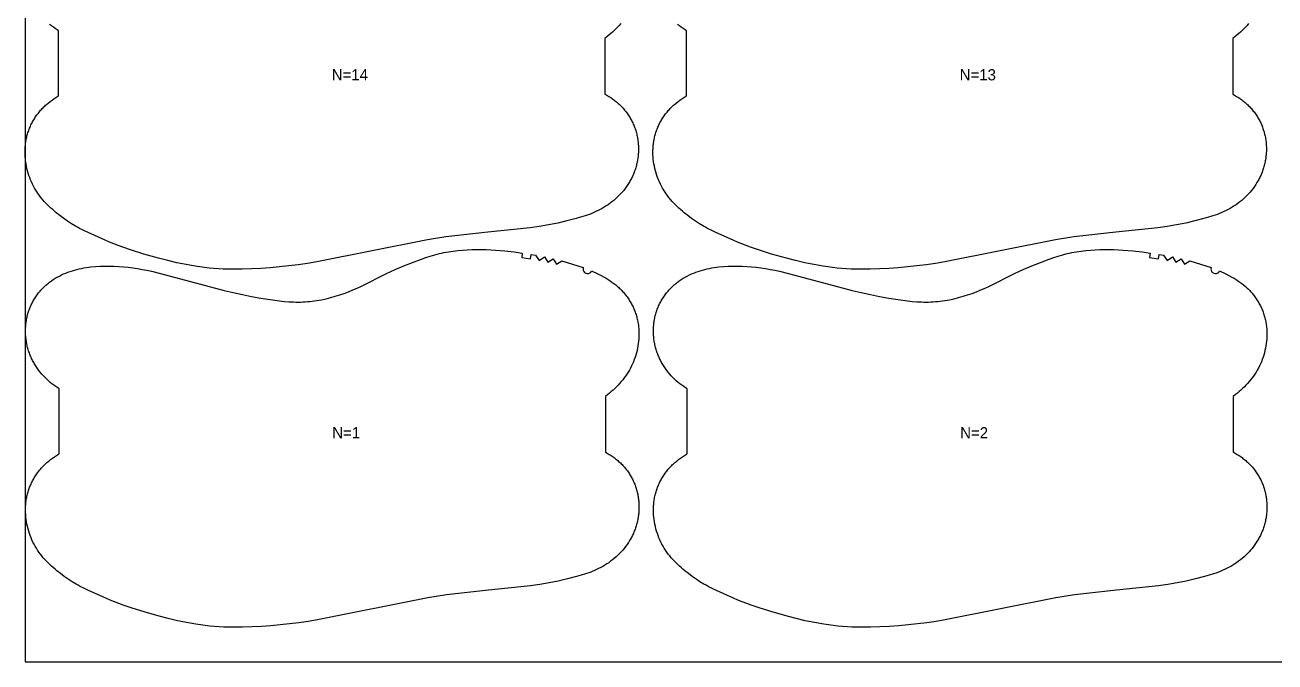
# Model space of a CAD drawing. Header units: inches. Extents: x -5 to 1955, y -83 to 1064.
# Drawn here: x -5 to 553, y -83 to 201 of the extents above; entities that cross this region are included whole.
import ezdxf

# ---------------------------------------------------------------- set-up
doc = ezdxf.new("R2010")
doc.units = ezdxf.units.IN

msp = doc.modelspace()

# ---------------------------------------------------------------- linework, layer by layer
at = {"layer": '1'}
for points in [[(-4.8683, -82.9227), (1954.9181, -82.9227), (1954.9181, 1063.9316), (-4.8683, 1063.9316), (-4.8683, -82.9227)], [(247.8028, 91.4296), (250.609, 90.1272), (251.9851, 89.4194), (253.3408, 88.6711), (254.2456, 88.1405), (255.1381, 87.5893), (256.0164, 87.0162), (256.8782, 86.4199), (257.7216, 85.7993), (258.5445, 85.1531), (259.3448, 84.48), (259.7358, 84.133), (260.1204, 83.7788), (260.4984, 83.4174), (260.8695, 83.0488), (261.2338, 82.6731), (261.591, 82.2906), (261.941, 81.9014), (262.2837, 81.5056), (262.6191, 81.1034), (262.9469, 80.695), (263.267, 80.2804), (263.5794, 79.8599), (263.8839, 79.4336), (264.1804, 79.0016), (264.4688, 78.5641), (264.7489, 78.1213), (265.0206, 77.6733), (265.2839, 77.2203), (265.5385, 76.7624), (265.7845, 76.2998), (266.0217, 75.8326), (266.25, 75.3611), (266.4694, 74.8854), (266.6798, 74.4056), (266.8812, 73.9221), (267.0733, 73.4348), (267.2563, 72.9441), (267.4299, 72.4501), (267.5942, 71.9529), (267.749, 71.4527), (267.8942, 70.9498), (268.0298, 70.4442), (268.1558, 69.9362), (268.2719, 69.4259), (268.3782, 68.9136), (268.4748, 68.3993), (268.5616, 67.8832), (268.6388, 67.3656), (268.7064, 66.8466), (268.7646, 66.3264), (268.8133, 65.8051), (268.8527, 65.283), (268.8828, 64.7602), (268.9037, 64.2368), (268.9181, 63.1894), (268.8966, 62.1419), (268.8398, 61.096), (268.7481, 60.0528), (268.6222, 59.0134), (268.4625, 57.9787), (268.2697, 56.9495), (268.0443, 55.9267), (267.7868, 54.9113), (267.4977, 53.904), (267.1777, 52.9059), (266.8271, 51.9178), (266.4461, 50.941), (266.0348, 49.9768), (265.5931, 49.0266), (265.1212, 48.0915), (264.619, 47.173), (264.0867, 46.2723), (263.5242, 45.3908), (262.9319, 44.5294), (262.3114, 43.6879), (261.6646, 42.8659), (260.9935, 42.0626), (260.3001, 41.2777), (259.5861, 40.5106), (258.8535, 39.7607), (258.1044, 39.0274), (257.3403, 38.3104), (256.5623, 37.609), (255.771, 36.9228), (254.9672, 36.2513), (253.9181, 35.4202), (253.9181, 10.603), (254.7402, 10.1565), (255.6437, 9.6261), (256.5287, 9.0652), (257.3938, 8.4742), (257.8183, 8.1675), (258.2372, 7.8532), (258.6504, 7.5316), (259.0577, 7.2025), (259.4587, 6.866), (259.8535, 6.5221), (260.2417, 6.1709), (260.6232, 5.8123), (260.9978, 5.4465), (261.3654, 5.0735), (261.7258, 4.6935), (262.0788, 4.3066), (262.4243, 3.913), (262.7621, 3.5128), (263.0922, 3.1062), (263.4143, 2.6933), (263.7283, 2.2742), (264.0341, 1.8491), (264.3315, 1.4181), (264.6203, 0.9814), (264.9004, 0.5391), (265.1717, 0.0914), (265.434, -0.3616), (265.6872, -0.8197), (265.9311, -1.2829), (266.1657, -1.7509), (266.3909, -2.2234), (266.6068, -2.7004), (266.8132, -3.1815), (267.0101, -3.6667), (267.1975, -4.1556), (267.3754, -4.6481), (267.5438, -5.1441), (267.7025, -5.6431), (267.8515, -6.1452), (267.9909, -6.6501), (268.1206, -7.1575), (268.2405, -7.6673), (268.3507, -8.1792), (268.451, -8.6932), (268.5415, -9.2089), (268.6221, -9.7261), (268.693, -10.2448), (268.7541, -10.7648), (268.8055, -11.2858), (268.8473, -11.8077), (268.8794, -12.3303), (268.9018, -12.8534), (268.9148, -13.3769), (268.9181, -13.9007), (268.912, -14.4244), (268.8964, -14.948), (268.8714, -15.4712), (268.837, -15.994), (268.7932, -16.5161), (268.7402, -17.0373), (268.6778, -17.5575), (268.6062, -18.0765), (268.5253, -18.5941), (268.4352, -19.1102), (268.3358, -19.6245), (268.2273, -20.1369), (268.1095, -20.6473), (267.9826, -21.1554), (267.8465, -21.661), (267.7013, -22.164), (267.5469, -22.6643), (267.3835, -23.1615), (267.2109, -23.6557), (267.0292, -24.1465), (266.8385, -24.6337), (266.6388, -25.1174), (266.43, -25.5971), (266.2123, -26.073), (265.9859, -26.5448), (265.7509, -27.0124), (265.5075, -27.4758), (265.2558, -27.9348), (264.996, -28.3894), (264.7282, -28.8395), (264.1694, -29.7256), (263.5806, -30.5924), (262.963, -31.439), (262.3178, -32.2648), (261.6462, -33.0689), (260.9492, -33.8507), (260.2275, -34.6098), (259.4821, -35.3454), (258.7138, -36.0571), (257.9235, -36.7442), (257.112, -37.4063), (256.2803, -38.0426), (255.4292, -38.6529), (254.5598, -39.2368), (253.6731, -39.7944), (252.7702, -40.3256), (251.8523, -40.8304), (250.9204, -41.3086), (249.9757, -41.7603), (249.0191, -42.1854), (248.0518, -42.5842), (247.0749, -42.9589), (246.0897, -43.3118), (245.0972, -43.6456), (243.0953, -44.2655), (241.0783, -44.8385), (237.0238, -45.8963), (232.944, -46.8425), (228.8375, -47.6719), (224.7073, -48.3732), (220.5578, -48.9445), (201.8114, -50.9339), (183.0759, -53.0239), (174.8057, -54.3652), (125.4978, -64.1577), (121.362, -64.8238), (117.214, -65.4134), (108.8943, -66.4031), (104.7215, -66.7745), (100.5419, -67.0602), (96.3578, -67.2655), (92.1703, -67.3891), (87.9806, -67.4227), (83.7925, -67.3342), (81.7004, -67.233), (79.6108, -67.0908), (77.5246, -66.9067), (75.4426, -66.6796), (73.3657, -66.4092), (71.2942, -66.0984), (67.1685, -65.3693), (63.0666, -64.5182), (58.9872, -63.5653), (54.9289, -62.5258), (48.3122, -60.6376), (42.8883, -58.929), (38.9153, -57.5956), (36.9438, -56.8887), (34.9875, -56.1433), (33.0487, -55.3542), (31.1238, -54.5303), (23.4781, -51.093), (21.5908, -50.1854), (19.7301, -49.2274), (18.8125, -48.7245), (17.9038, -48.2052), (16.1134, -47.1199), (14.3587, -45.9762), (12.6393, -44.7787), (10.9561, -43.5307), (9.3141, -42.2299), (8.5103, -41.5584), (7.719, -40.8722), (6.941, -40.1708), (6.1769, -39.4538), (5.4277, -38.7205), (4.6952, -37.9706), (3.9812, -37.2035), (3.2877, -36.4186), (2.6166, -35.6153), (1.9699, -34.7933), (1.3494, -33.9518), (0.7571, -33.0904), (0.1946, -32.2089), (-0.3378, -31.3082), (-0.8399, -30.3897), (-1.3119, -29.4546), (-1.7535, -28.5044), (-2.1648, -27.5402), (-2.5458, -26.5634), (-2.8964, -25.5753), (-3.2164, -24.5772), (-3.5055, -23.5699), (-3.763, -22.5545), (-3.9884, -21.5317), (-4.1813, -20.5025), (-4.3409, -19.4678), (-4.4668, -18.4284), (-4.5585, -17.3852), (-4.6154, -16.3393), (-4.6369, -15.2918), (-4.6224, -14.2443), (-4.6015, -13.721), (-4.5714, -13.1982), (-4.532, -12.6761), (-4.4833, -12.1548), (-4.4252, -11.6346), (-4.3575, -11.1156), (-4.2803, -10.598), (-4.1935, -10.0819), (-4.097, -9.5676), (-3.9906, -9.0553), (-3.8745, -8.545), (-3.7486, -8.037), (-3.6129, -7.5314), (-3.4677, -7.0285), (-3.3129, -6.5283), (-3.1487, -6.0311), (-2.975, -5.5371), (-2.7921, -5.0464), (-2.5999, -4.5591), (-2.3986, -4.0756), (-2.1882, -3.5958), (-1.9687, -3.1201), (-1.7404, -2.6486), (-1.5032, -2.1814), (-1.2573, -1.7188), (-1.0026, -1.2609), (-0.7394, -0.8078), (-0.4676, -0.3599), (-0.1875, 0.083), (0.1008, 0.5204), (0.3973, 0.9524), (0.7019, 1.3787), (1.0142, 1.7992), (1.3344, 2.2138), (1.6622, 2.6222), (1.9975, 3.0244), (2.3403, 3.4202), (2.6903, 3.8094), (3.0475, 4.1919), (3.4117, 4.5676), (3.7829, 4.9362), (4.1608, 5.2976), (4.5454, 5.6518), (4.9365, 5.9988), (5.7368, 6.6719), (6.5596, 7.3181), (7.403, 7.9387), (8.2649, 8.535), (9.1431, 9.1081), (10.0357, 9.6593), (10.3631, 9.8513), (10.3631, 38.8409), (9.7215, 39.2444), (8.8521, 39.8283), (8.001, 40.4386), (7.1692, 41.0749), (6.3578, 41.737), (5.5675, 42.4241), (4.7992, 43.1358), (4.0538, 43.8714), (3.3321, 44.6304), (2.6351, 45.4123), (1.9635, 46.2164), (1.3183, 47.0422), (0.7007, 47.8888), (0.1118, 48.7556), (-0.447, 49.6417), (-0.7147, 50.0918), (-0.9745, 50.5464), (-1.2262, 51.0054), (-1.4696, 51.4688), (-1.7046, 51.9364), (-1.931, 52.4082), (-2.1487, 52.884), (-2.3575, 53.3638), (-2.5573, 53.8474), (-2.748, 54.3347), (-2.9296, 54.8255), (-3.1022, 55.3197), (-3.2657, 55.8169), (-3.42, 56.3172), (-3.5653, 56.8202), (-3.7013, 57.3258), (-3.8283, 57.8339), (-3.946, 58.3443), (-4.0546, 58.8567), (-4.1539, 59.371), (-4.244, 59.8871), (-4.3249, 60.4047), (-4.3965, 60.9237), (-4.4589, 61.4439), (-4.512, 61.9651), (-4.5557, 62.4872), (-4.5901, 63.01), (-4.6152, 63.5332), (-4.6307, 64.0568), (-4.6369, 64.5805), (-4.6335, 65.1043), (-4.6206, 65.6278), (-4.5981, 66.1509), (-4.566, 66.6735), (-4.5243, 67.1954), (-4.4729, 67.7164), (-4.4118, 68.2364), (-4.3409, 68.755), (-4.2602, 69.2723), (-4.1697, 69.788), (-4.0694, 70.3019), (-3.9593, 70.8139), (-3.8394, 71.3237), (-3.7097, 71.8311), (-3.5703, 72.336), (-3.4212, 72.838), (-3.2625, 73.3371), (-3.0942, 73.8331), (-2.9163, 74.3256), (-2.7288, 74.8145), (-2.5319, 75.2997), (-2.3255, 75.7808), (-2.1097, 76.2578), (-1.8844, 76.7303), (-1.6499, 77.1983), (-1.406, 77.6615), (-1.1528, 78.1196), (-0.8905, 78.5726), (-0.6192, 79.0203), (-0.339, 79.4626), (-0.0502, 79.8993), (0.2472, 80.3303), (0.553, 80.7554), (0.867, 81.1745), (1.1891, 81.5874), (1.5191, 81.994), (1.857, 82.3942), (2.2025, 82.7878), (2.5555, 83.1747), (2.9159, 83.5547), (3.2834, 83.9277), (3.658, 84.2935), (4.0395, 84.6521), (4.4278, 85.0033), (4.8225, 85.3472), (5.2236, 85.6837), (5.6308, 86.0128), (6.044, 86.3344), (6.463, 86.6487), (6.8875, 86.9554), (7.7525, 87.5464), (8.6376, 88.1073), (9.5411, 88.6377), (10.4616, 89.1376), (11.3976, 89.6069), (12.348, 90.046), (13.3115, 90.4553), (14.287, 90.8353), (15.2734, 91.1866), (16.2695, 91.5096), (17.2743, 91.8049), (18.2864, 92.073), (19.305, 92.3144), (20.3292, 92.5303), (21.3584, 92.7222), (22.3918, 92.8912), (23.429, 93.0386), (24.4691, 93.1659), (26.5556, 93.3651), (28.6468, 93.4977), (30.7403, 93.5665), (32.8346, 93.5729), (34.9279, 93.5182), (37.0188, 93.4042), (39.1064, 93.2351), (41.1898, 93.0154), (43.2682, 92.7497), (45.3408, 92.4417), (47.4064, 92.0916), (49.4638, 91.6984), (51.5121, 91.2613), (55.5813, 90.2689), (83.9259, 82.7436), (87.9995, 81.7654), (92.0901, 80.8602), (96.1972, 80.0341), (100.3188, 79.2845), (104.4537, 78.6146), (108.606, 78.0593), (110.6901, 77.839), (112.7785, 77.6696), (114.8699, 77.5627), (115.9163, 77.5363), (116.963, 77.5298), (118.0097, 77.5444), (119.0561, 77.5801), (120.1017, 77.6365), (121.1462, 77.7132), (122.1892, 77.8099), (123.2302, 77.9262), (124.2688, 78.0619), (125.3048, 78.2164), (126.3376, 78.3896), (127.3671, 78.5807), (129.4159, 79.0151), (131.4499, 79.5154), (133.4683, 80.0773), (135.4698, 80.6974), (137.4521, 81.3755), (139.4129, 82.1122), (141.3496, 82.9082), (143.2613, 83.7616), (145.1527, 84.6606), (156.3963, 90.2788), (160.2099, 92.0121), (164.0702, 93.6403), (167.966, 95.1789), (171.8958, 96.6317), (173.8741, 97.3238), (175.864, 97.9796), (177.8687, 98.5844), (178.8775, 98.8629), (179.8912, 99.1231), (180.9099, 99.3634), (181.9333, 99.5841), (182.9609, 99.7856), (183.9922, 99.9685), (186.0642, 100.2807), (188.1453, 100.525), (190.232, 100.7063), (192.3227, 100.8306), (194.416, 100.9044), (196.5107, 100.9342), (198.6055, 100.9253), (200.6997, 100.8786), (202.7925, 100.7937), (204.8833, 100.6703), (209.0568, 100.3139), (213.2198, 99.8415), (216.891, 99.3532), (216.6101, 97.373), (220.5241, 96.7775), (220.8454, 98.7515), (222.8177, 98.4194), (224.4188, 96.0984), (226.7495, 97.6843), (228.2856, 95.3218), (230.6591, 96.8398), (232.121, 94.4314), (234.5405, 95.8747), (239.3312, 94.4469), (244.0885, 92.9116), (243.9594, 92.3051), (244.0222, 91.6882), (244.271, 91.1203), (244.6818, 90.6558), (245.2151, 90.3395), (245.8197, 90.2018), (246.4374, 90.2559), (247.0088, 90.4967), (247.479, 90.9008), (247.8028, 91.4296)], [(527.8028, 91.4296), (530.609, 90.1272), (531.9851, 89.4194), (533.3408, 88.6711), (534.2456, 88.1405), (535.1381, 87.5893), (536.0164, 87.0162), (536.8782, 86.4199), (537.7216, 85.7993), (538.5445, 85.1531), (539.3448, 84.48), (539.7358, 84.133), (540.1204, 83.7788), (540.4984, 83.4174), (540.8695, 83.0488), (541.2338, 82.6731), (541.591, 82.2906), (541.941, 81.9014), (542.2837, 81.5056), (542.6191, 81.1034), (542.9469, 80.695), (543.267, 80.2804), (543.5794, 79.8599), (543.8839, 79.4336), (544.1804, 79.0016), (544.4688, 78.5641), (544.7489, 78.1213), (545.0206, 77.6733), (545.2839, 77.2203), (545.5385, 76.7624), (545.7845, 76.2998), (546.0217, 75.8326), (546.25, 75.3611), (546.4694, 74.8854), (546.6798, 74.4056), (546.8812, 73.9221), (547.0733, 73.4348), (547.2563, 72.9441), (547.4299, 72.4501), (547.5942, 71.9529), (547.749, 71.4527), (547.8942, 70.9498), (548.0298, 70.4442), (548.1558, 69.9362), (548.2719, 69.4259), (548.3782, 68.9136), (548.4748, 68.3993), (548.5616, 67.8832), (548.6388, 67.3656), (548.7064, 66.8466), (548.7646, 66.3264), (548.8133, 65.8051), (548.8527, 65.283), (548.8828, 64.7602), (548.9037, 64.2368), (548.9181, 63.1894), (548.8966, 62.1419), (548.8398, 61.096), (548.7481, 60.0528), (548.6222, 59.0134), (548.4625, 57.9787), (548.2697, 56.9495), (548.0443, 55.9267), (547.7868, 54.9113), (547.4977, 53.904), (547.1777, 52.9059), (546.8271, 51.9178), (546.4461, 50.941), (546.0348, 49.9768), (545.5931, 49.0266), (545.1212, 48.0915), (544.619, 47.173), (544.0867, 46.2723), (543.5242, 45.3908), (542.9319, 44.5294), (542.3114, 43.6879), (541.6646, 42.8659), (540.9935, 42.0626), (540.3001, 41.2777), (539.5861, 40.5106), (538.8535, 39.7607), (538.1044, 39.0274), (537.3403, 38.3104), (536.5623, 37.609), (535.771, 36.9228), (534.9672, 36.2513), (533.9181, 35.4202), (533.9181, 10.603), (534.7402, 10.1565), (535.6437, 9.6261), (536.5287, 9.0652), (537.3938, 8.4742), (537.8183, 8.1675), (538.2372, 7.8532), (538.6504, 7.5316), (539.0577, 7.2025), (539.4587, 6.866), (539.8535, 6.5221), (540.2417, 6.1709), (540.6232, 5.8123), (540.9978, 5.4465), (541.3654, 5.0735), (541.7258, 4.6935), (542.0788, 4.3066), (542.4243, 3.913), (542.7621, 3.5128), (543.0922, 3.1062), (543.4143, 2.6933), (543.7283, 2.2742), (544.0341, 1.8491), (544.3315, 1.4181), (544.6203, 0.9814), (544.9004, 0.5391), (545.1717, 0.0914), (545.434, -0.3616), (545.6872, -0.8197), (545.9311, -1.2829), (546.1657, -1.7509), (546.3909, -2.2234), (546.6068, -2.7004), (546.8132, -3.1815), (547.0101, -3.6667), (547.1975, -4.1556), (547.3754, -4.6481), (547.5438, -5.1441), (547.7025, -5.6431), (547.8515, -6.1452), (547.9909, -6.6501), (548.1206, -7.1575), (548.2405, -7.6673), (548.3507, -8.1792), (548.451, -8.6932), (548.5415, -9.2089), (548.6221, -9.7261), (548.693, -10.2448), (548.7541, -10.7648), (548.8055, -11.2858), (548.8473, -11.8077), (548.8794, -12.3303), (548.9018, -12.8534), (548.9148, -13.3769), (548.9181, -13.9007), (548.912, -14.4244), (548.8964, -14.948), (548.8714, -15.4712), (548.837, -15.994), (548.7932, -16.5161), (548.7402, -17.0373), (548.6778, -17.5575), (548.6062, -18.0765), (548.5253, -18.5941), (548.4352, -19.1102), (548.3358, -19.6245), (548.2273, -20.1369), (548.1095, -20.6473), (547.9826, -21.1554), (547.8465, -21.661), (547.7013, -22.164), (547.5469, -22.6643), (547.3835, -23.1615), (547.2109, -23.6557), (547.0292, -24.1465), (546.8385, -24.6337), (546.6388, -25.1174), (546.43, -25.5971), (546.2123, -26.073), (545.9859, -26.5448), (545.7509, -27.0124), (545.5075, -27.4758), (545.2558, -27.9348), (544.996, -28.3894), (544.7282, -28.8395), (544.1694, -29.7256), (543.5806, -30.5924), (542.963, -31.439), (542.3178, -32.2648), (541.6462, -33.0689), (540.9492, -33.8507), (540.2275, -34.6098), (539.4821, -35.3454), (538.7138, -36.0571), (537.9235, -36.7442), (537.112, -37.4063), (536.2803, -38.0426), (535.4292, -38.6529), (534.5598, -39.2368), (533.6731, -39.7944), (532.7702, -40.3256), (531.8523, -40.8304), (530.9204, -41.3086), (529.9757, -41.7603), (529.0191, -42.1854), (528.0518, -42.5842), (527.0749, -42.9589), (526.0897, -43.3118), (525.0972, -43.6456), (523.0953, -44.2655), (521.0783, -44.8385), (517.0238, -45.8963), (512.944, -46.8425), (508.8375, -47.6719), (504.7073, -48.3732), (500.5578, -48.9445), (481.8114, -50.9339), (463.0759, -53.0239), (454.8057, -54.3652), (405.4978, -64.1577), (401.362, -64.8238), (397.214, -65.4134), (388.8943, -66.4031), (384.7215, -66.7745), (380.5419, -67.0602), (376.3578, -67.2655), (372.1703, -67.3891), (367.9806, -67.4227), (363.7925, -67.3342), (361.7004, -67.233), (359.6108, -67.0908), (357.5246, -66.9067), (355.4426, -66.6796), (353.3657, -66.4092), (351.2942, -66.0984), (347.1685, -65.3693), (343.0666, -64.5182), (338.9872, -63.5653), (334.9289, -62.5258), (328.3122, -60.6376), (322.8883, -58.929), (318.9153, -57.5956), (316.9438, -56.8887), (314.9875, -56.1433), (313.0487, -55.3542), (311.1238, -54.5303), (303.4781, -51.093), (301.5908, -50.1854), (299.7301, -49.2274), (298.8125, -48.7245), (297.9038, -48.2052), (296.1134, -47.1199), (294.3587, -45.9762), (292.6393, -44.7787), (290.9561, -43.5307), (289.3141, -42.2299), (288.5103, -41.5584), (287.719, -40.8722), (286.941, -40.1708), (286.1769, -39.4538), (285.4277, -38.7205), (284.6952, -37.9706), (283.9812, -37.2035), (283.2877, -36.4186), (282.6166, -35.6153), (281.9699, -34.7933), (281.3494, -33.9518), (280.7571, -33.0904), (280.1946, -32.2089), (279.6622, -31.3082), (279.1601, -30.3897), (278.6881, -29.4546), (278.2465, -28.5044), (277.8352, -27.5402), (277.4542, -26.5634), (277.1036, -25.5753), (276.7836, -24.5772), (276.4945, -23.5699), (276.237, -22.5545), (276.0116, -21.5317), (275.8187, -20.5025), (275.6591, -19.4678), (275.5332, -18.4284), (275.4415, -17.3852), (275.3846, -16.3393), (275.3631, -15.2918), (275.3776, -14.2443), (275.3985, -13.721), (275.4286, -13.1982), (275.468, -12.6761), (275.5167, -12.1548), (275.5748, -11.6346), (275.6425, -11.1156), (275.7197, -10.598), (275.8065, -10.0819), (275.903, -9.5676), (276.0094, -9.0553), (276.1255, -8.545), (276.2514, -8.037), (276.3871, -7.5314), (276.5323, -7.0285), (276.6871, -6.5283), (276.8513, -6.0311), (277.025, -5.5371), (277.2079, -5.0464), (277.4001, -4.5591), (277.6014, -4.0756), (277.8118, -3.5958), (278.0313, -3.1201), (278.2596, -2.6486), (278.4968, -2.1814), (278.7427, -1.7188), (278.9974, -1.2609), (279.2606, -0.8078), (279.5324, -0.3599), (279.8125, 0.083), (280.1008, 0.5204), (280.3973, 0.9524), (280.7019, 1.3787), (281.0142, 1.7992), (281.3344, 2.2138), (281.6622, 2.6222), (281.9975, 3.0244), (282.3403, 3.4202), (282.6903, 3.8094), (283.0475, 4.1919), (283.4117, 4.5676), (283.7829, 4.9362), (284.1608, 5.2976), (284.5454, 5.6518), (284.9365, 5.9988), (285.7368, 6.6719), (286.5596, 7.3181), (287.403, 7.9387), (288.2649, 8.535), (289.1431, 9.1081), (290.0357, 9.6593), (290.3631, 9.8513), (290.3631, 38.8409), (289.7215, 39.2444), (288.8521, 39.8283), (288.001, 40.4386), (287.1692, 41.0749), (286.3578, 41.737), (285.5675, 42.4241), (284.7992, 43.1358), (284.0538, 43.8714), (283.3321, 44.6304), (282.6351, 45.4123), (281.9635, 46.2164), (281.3183, 47.0422), (280.7007, 47.8888), (280.1118, 48.7556), (279.553, 49.6417), (279.2853, 50.0918), (279.0255, 50.5464), (278.7738, 51.0054), (278.5304, 51.4688), (278.2954, 51.9364), (278.069, 52.4082), (277.8513, 52.884), (277.6425, 53.3638), (277.4427, 53.8474), (277.252, 54.3347), (277.0704, 54.8255), (276.8978, 55.3197), (276.7343, 55.8169), (276.58, 56.3172), (276.4347, 56.8202), (276.2987, 57.3258), (276.1717, 57.8339), (276.054, 58.3443), (275.9454, 58.8567), (275.8461, 59.371), (275.756, 59.8871), (275.6751, 60.4047), (275.6035, 60.9237), (275.5411, 61.4439), (275.488, 61.9651), (275.4443, 62.4872), (275.4099, 63.01), (275.3848, 63.5332), (275.3693, 64.0568), (275.3631, 64.5805), (275.3665, 65.1043), (275.3794, 65.6278), (275.4019, 66.1509), (275.434, 66.6735), (275.4757, 67.1954), (275.5271, 67.7164), (275.5882, 68.2364), (275.6591, 68.755), (275.7398, 69.2723), (275.8303, 69.788), (275.9306, 70.3019), (276.0407, 70.8139), (276.1606, 71.3237), (276.2903, 71.8311), (276.4297, 72.336), (276.5788, 72.838), (276.7375, 73.3371), (276.9058, 73.8331), (277.0837, 74.3256), (277.2712, 74.8145), (277.4681, 75.2997), (277.6745, 75.7808), (277.8903, 76.2578), (278.1156, 76.7303), (278.3501, 77.1983), (278.594, 77.6615), (278.8472, 78.1196), (279.1095, 78.5726), (279.3808, 79.0203), (279.661, 79.4626), (279.9498, 79.8993), (280.2472, 80.3303), (280.553, 80.7554), (280.867, 81.1745), (281.1891, 81.5874), (281.5191, 81.994), (281.857, 82.3942), (282.2025, 82.7878), (282.5555, 83.1747), (282.9159, 83.5547), (283.2834, 83.9277), (283.658, 84.2935), (284.0395, 84.6521), (284.4278, 85.0033), (284.8225, 85.3472), (285.2236, 85.6837), (285.6308, 86.0128), (286.044, 86.3344), (286.463, 86.6487), (286.8875, 86.9554), (287.7525, 87.5464), (288.6376, 88.1073), (289.5411, 88.6377), (290.4616, 89.1376), (291.3976, 89.6069), (292.348, 90.046), (293.3115, 90.4553), (294.287, 90.8353), (295.2734, 91.1866), (296.2695, 91.5096), (297.2743, 91.8049), (298.2864, 92.073), (299.305, 92.3144), (300.3292, 92.5303), (301.3584, 92.7222), (302.3918, 92.8912), (303.429, 93.0386), (304.4691, 93.1659), (306.5556, 93.3651), (308.6468, 93.4977), (310.7403, 93.5665), (312.8346, 93.5729), (314.9279, 93.5182), (317.0188, 93.4042), (319.1064, 93.2351), (321.1898, 93.0154), (323.2682, 92.7497), (325.3408, 92.4417), (327.4064, 92.0916), (329.4638, 91.6984), (331.5121, 91.2613), (335.5813, 90.2689), (363.9259, 82.7436), (367.9995, 81.7654), (372.0901, 80.8602), (376.1972, 80.0341), (380.3188, 79.2845), (384.4537, 78.6146), (388.606, 78.0593), (390.6901, 77.839), (392.7785, 77.6696), (394.8699, 77.5627), (395.9163, 77.5363), (396.963, 77.5298), (398.0097, 77.5444), (399.0561, 77.5801), (400.1017, 77.6365), (401.1462, 77.7132), (402.1892, 77.8099), (403.2302, 77.9262), (404.2688, 78.0619), (405.3048, 78.2164), (406.3376, 78.3896), (407.3671, 78.5807), (409.4159, 79.0151), (411.4499, 79.5154), (413.4683, 80.0773), (415.4698, 80.6974), (417.4521, 81.3755), (419.4129, 82.1122), (421.3496, 82.9082), (423.2613, 83.7616), (425.1527, 84.6606), (436.3963, 90.2788), (440.2099, 92.0121), (444.0702, 93.6403), (447.966, 95.1789), (451.8958, 96.6317), (453.8741, 97.3238), (455.864, 97.9796), (457.8687, 98.5844), (458.8775, 98.8629), (459.8912, 99.1231), (460.9099, 99.3634), (461.9333, 99.5841), (462.9609, 99.7856), (463.9922, 99.9685), (466.0642, 100.2807), (468.1453, 100.525), (470.232, 100.7063), (472.3227, 100.8306), (474.416, 100.9044), (476.5107, 100.9342), (478.6055, 100.9253), (480.6997, 100.8786), (482.7925, 100.7937), (484.8833, 100.6703), (489.0568, 100.3139), (493.2198, 99.8415), (496.891, 99.3532), (496.6101, 97.373), (500.5241, 96.7775), (500.8454, 98.7515), (502.8177, 98.4194), (504.4188, 96.0984), (506.7495, 97.6843), (508.2856, 95.3218), (510.6591, 96.8398), (512.121, 94.4314), (514.5405, 95.8747), (519.3312, 94.4469), (524.0885, 92.9116), (523.9594, 92.3051), (524.0222, 91.6882), (524.271, 91.1203), (524.6818, 90.6558), (525.2151, 90.3395), (525.8197, 90.2018), (526.4374, 90.2559), (527.0088, 90.4967), (527.479, 90.9008), (527.8028, 91.4296)]]:
    msp.add_lwpolyline(points, close=True, dxfattribs=at)
for points in [[(260.7622, 201.645), (260.0687, 200.8601), (259.3547, 200.093), (258.6222, 199.3431), (257.873, 198.6098), (257.1089, 197.8928), (256.3309, 197.1914), (255.5396, 196.5052), (254.7358, 195.8337), (253.6867, 195.0026), (253.6867, 170.1854), (254.5088, 169.7389), (255.4123, 169.2085), (256.2973, 168.6476), (257.1624, 168.0566), (257.5869, 167.7499), (258.0058, 167.4356), (258.419, 167.114), (258.8263, 166.7849), (259.2274, 166.4484), (259.6221, 166.1045), (260.0103, 165.7533), (260.3918, 165.3947), (260.7665, 165.0289), (261.134, 164.6559), (261.4944, 164.2759), (261.8474, 163.889), (262.1929, 163.4954), (262.5307, 163.0952), (262.8608, 162.6886), (263.1829, 162.2757), (263.4969, 161.8566), (263.8027, 161.4315), (264.1001, 161.0005), (264.3889, 160.5638), (264.669, 160.1215), (264.9403, 159.6738), (265.2027, 159.2208), (265.4558, 158.7627), (265.6997, 158.2995), (265.9343, 157.8316), (266.1595, 157.359), (266.3754, 156.882), (266.5818, 156.4009), (266.7787, 155.9157), (266.9661, 155.4268), (267.144, 154.9343), (267.3124, 154.4383), (267.4711, 153.9393), (267.6202, 153.4372), (267.7595, 152.9323), (267.8892, 152.4249), (268.0092, 151.9151), (268.1193, 151.4032), (268.2196, 150.8892), (268.3101, 150.3735), (268.3908, 149.8563), (268.4616, 149.3376), (268.5228, 148.8176), (268.5742, 148.2966), (268.6159, 147.7747), (268.648, 147.2521), (268.6705, 146.729), (268.6834, 146.2055), (268.6867, 145.6817), (268.6806, 145.158), (268.665, 144.6344), (268.64, 144.1112), (268.6056, 143.5884), (268.5619, 143.0663), (268.5088, 142.5451), (268.4464, 142.0249), (268.3748, 141.5059), (268.2939, 140.9883), (268.2038, 140.4722), (268.1044, 139.9579), (267.9959, 139.4455), (267.8781, 138.9351), (267.7512, 138.427), (267.6151, 137.9214), (267.4699, 137.4184), (267.3156, 136.9181), (267.1521, 136.4209), (266.9795, 135.9267), (266.7979, 135.436), (266.6071, 134.9487), (266.4074, 134.465), (266.1986, 133.9853), (265.9809, 133.5094), (265.7545, 133.0376), (265.5195, 132.57), (265.2761, 132.1066), (265.0244, 131.6476), (264.7646, 131.193), (264.4968, 130.7429), (263.938, 129.8568), (263.3492, 128.99), (262.7316, 128.1434), (262.0864, 127.3176), (261.4148, 126.5135), (260.7178, 125.7317), (259.9961, 124.9726), (259.2507, 124.237), (258.4824, 123.5253), (257.6921, 122.8382), (256.8807, 122.1761), (256.0489, 121.5398), (255.1978, 120.9295), (254.3284, 120.3456), (253.4417, 119.788), (252.5388, 119.2568), (251.6209, 118.752), (250.6891, 118.2738), (249.7443, 117.8221), (248.7877, 117.397), (247.8204, 116.9982), (246.8436, 116.6235), (245.8583, 116.2706), (244.8659, 115.9368), (242.8639, 115.3169), (240.8469, 114.7439), (236.7924, 113.6861), (232.7126, 112.7399), (228.6062, 111.9105), (224.4759, 111.2092), (220.3264, 110.6379), (201.58, 108.6485), (182.8445, 106.5585), (174.5743, 105.2172), (125.2664, 95.4247), (121.1306, 94.7586), (116.9826, 94.169), (108.6629, 93.1793), (104.4901, 92.8079), (100.3106, 92.5222), (96.1264, 92.3169), (91.9389, 92.1933), (87.7492, 92.1597), (83.5611, 92.2482), (81.4691, 92.3494), (79.3795, 92.4916), (77.2932, 92.6757), (75.2112, 92.9029), (73.1343, 93.1732), (71.0628, 93.484), (66.9371, 94.2131), (62.8353, 95.0642), (58.7559, 96.0171), (54.6975, 97.0566), (48.0808, 98.9448), (42.6569, 100.6534), (38.684, 101.9868), (36.7124, 102.6937), (34.7561, 103.4391), (32.8173, 104.2282), (30.8924, 105.0521), (23.2468, 108.4894), (21.3594, 109.397), (19.4987, 110.355), (18.5811, 110.8579), (17.6725, 111.3772), (15.882, 112.4625), (14.1273, 113.6062), (12.4079, 114.8037), (10.7247, 116.0517), (9.0827, 117.3525), (8.2789, 118.024), (7.4876, 118.7102), (6.7096, 119.4116), (5.9455, 120.1286), (5.1963, 120.8619), (4.4638, 121.6118), (3.7498, 122.3789), (3.0563, 123.1638), (2.3853, 123.9671), (1.7385, 124.7891), (1.118, 125.6306), (0.5257, 126.492), (-0.0368, 127.3735), (-0.5691, 128.2742), (-1.0713, 129.1927), (-1.5432, 130.1278), (-1.9849, 131.078), (-2.3962, 132.0422), (-2.7772, 133.019), (-3.1278, 134.0071), (-3.4478, 135.0052), (-3.7369, 136.0125), (-3.9944, 137.0279), (-4.2198, 138.0507), (-4.4126, 139.0799), (-4.5723, 140.1146), (-4.6982, 141.154), (-4.7899, 142.1972), (-4.8468, 143.2431), (-4.8683, 144.2906), (-4.8538, 145.3381), (-4.8329, 145.8614), (-4.8028, 146.3842), (-4.7634, 146.9063), (-4.7147, 147.4276), (-4.6566, 147.9478), (-4.5889, 148.4668), (-4.5117, 148.9844), (-4.4249, 149.5005), (-4.3283, 150.0148), (-4.222, 150.5271), (-4.1059, 151.0374), (-3.98, 151.5454), (-3.8443, 152.051), (-3.6991, 152.5539), (-3.5443, 153.0541), (-3.3801, 153.5513), (-3.2064, 154.0453), (-3.0235, 154.536), (-2.8313, 155.0233), (-2.63, 155.5068), (-2.4195, 155.9866), (-2.2001, 156.4623), (-1.9718, 156.9338), (-1.7346, 157.401), (-1.4887, 157.8636), (-1.234, 158.3215), (-0.9708, 158.7746), (-0.699, 159.2225), (-0.4189, 159.6654), (-0.1305, 160.1028), (0.166, 160.5348), (0.4705, 160.9611), (0.7829, 161.3816), (1.103, 161.7962), (1.4308, 162.2046), (1.7662, 162.6068), (2.1089, 163.0026), (2.4589, 163.3918), (2.8161, 163.7743), (3.1803, 164.15), (3.5515, 164.5186), (3.9294, 164.88), (4.314, 165.2342), (4.7051, 165.5812), (5.5054, 166.2543), (6.3282, 166.9005), (7.1716, 167.5211), (8.0335, 168.1174), (8.9117, 168.6905), (9.8043, 169.2417), (10.1317, 169.4337), (10.1317, 198.4233), (9.4901, 198.8268), (8.6207, 199.4107), (7.7696, 200.021), (6.9378, 200.6573), (6.1264, 201.3194)], [(540.7622, 201.645), (540.0687, 200.8601), (539.3547, 200.093), (538.6222, 199.3431), (537.873, 198.6098), (537.1089, 197.8928), (536.3309, 197.1914), (535.5396, 196.5052), (534.7358, 195.8337), (533.6867, 195.0026), (533.6867, 170.1854), (534.5088, 169.7389), (535.4123, 169.2085), (536.2973, 168.6476), (537.1624, 168.0566), (537.5869, 167.7499), (538.0058, 167.4356), (538.419, 167.114), (538.8263, 166.7849), (539.2274, 166.4484), (539.6221, 166.1045), (540.0103, 165.7533), (540.3918, 165.3947), (540.7665, 165.0289), (541.134, 164.6559), (541.4944, 164.2759), (541.8474, 163.889), (542.1929, 163.4954), (542.5307, 163.0952), (542.8608, 162.6886), (543.1829, 162.2757), (543.4969, 161.8566), (543.8027, 161.4315), (544.1001, 161.0005), (544.3889, 160.5638), (544.669, 160.1215), (544.9403, 159.6738), (545.2027, 159.2208), (545.4558, 158.7627), (545.6997, 158.2995), (545.9343, 157.8316), (546.1595, 157.359), (546.3754, 156.882), (546.5818, 156.4009), (546.7787, 155.9157), (546.9661, 155.4268), (547.144, 154.9343), (547.3124, 154.4383), (547.4711, 153.9393), (547.6202, 153.4372), (547.7595, 152.9323), (547.8892, 152.4249), (548.0092, 151.9151), (548.1193, 151.4032), (548.2196, 150.8892), (548.3101, 150.3735), (548.3908, 149.8563), (548.4616, 149.3376), (548.5228, 148.8176), (548.5742, 148.2966), (548.6159, 147.7747), (548.648, 147.2521), (548.6705, 146.729), (548.6834, 146.2055), (548.6867, 145.6817), (548.6806, 145.158), (548.665, 144.6344), (548.64, 144.1112), (548.6056, 143.5884), (548.5619, 143.0663), (548.5088, 142.5451), (548.4464, 142.0249), (548.3748, 141.5059), (548.2939, 140.9883), (548.2038, 140.4722), (548.1044, 139.9579), (547.9959, 139.4455), (547.8781, 138.9351), (547.7512, 138.427), (547.6151, 137.9214), (547.4699, 137.4184), (547.3156, 136.9181), (547.1521, 136.4209), (546.9795, 135.9267), (546.7979, 135.436), (546.6071, 134.9487), (546.4074, 134.465), (546.1986, 133.9853), (545.9809, 133.5094), (545.7545, 133.0376), (545.5195, 132.57), (545.2761, 132.1066), (545.0244, 131.6476), (544.7646, 131.193), (544.4968, 130.7429), (543.938, 129.8568), (543.3492, 128.99), (542.7316, 128.1434), (542.0864, 127.3176), (541.4148, 126.5135), (540.7178, 125.7317), (539.9961, 124.9726), (539.2507, 124.237), (538.4824, 123.5253), (537.6921, 122.8382), (536.8807, 122.1761), (536.0489, 121.5398), (535.1978, 120.9295), (534.3284, 120.3456), (533.4417, 119.788), (532.5388, 119.2568), (531.6209, 118.752), (530.6891, 118.2738), (529.7443, 117.8221), (528.7877, 117.397), (527.8204, 116.9982), (526.8436, 116.6235), (525.8583, 116.2706), (524.8659, 115.9368), (522.8639, 115.3169), (520.8469, 114.7439), (516.7924, 113.6861), (512.7126, 112.7399), (508.6062, 111.9105), (504.4759, 111.2092), (500.3264, 110.6379), (481.58, 108.6485), (462.8445, 106.5585), (454.5743, 105.2172), (405.2664, 95.4247), (401.1306, 94.7586), (396.9826, 94.169), (388.6629, 93.1793), (384.4901, 92.8079), (380.3106, 92.5222), (376.1264, 92.3169), (371.9389, 92.1933), (367.7492, 92.1597), (363.5611, 92.2482), (361.4691, 92.3494), (359.3795, 92.4916), (357.2932, 92.6757), (355.2112, 92.9029), (353.1343, 93.1732), (351.0628, 93.484), (346.9371, 94.2131), (342.8353, 95.0642), (338.7559, 96.0171), (334.6975, 97.0566), (328.0808, 98.9448), (322.6569, 100.6534), (318.684, 101.9868), (316.7124, 102.6937), (314.7561, 103.4391), (312.8173, 104.2282), (310.8924, 105.0521), (303.2468, 108.4894), (301.3594, 109.397), (299.4987, 110.355), (298.5811, 110.8579), (297.6725, 111.3772), (295.882, 112.4625), (294.1273, 113.6062), (292.4079, 114.8037), (290.7247, 116.0517), (289.0827, 117.3525), (288.2789, 118.024), (287.4876, 118.7102), (286.7096, 119.4116), (285.9455, 120.1286), (285.1963, 120.8619), (284.4638, 121.6118), (283.7498, 122.3789), (283.0563, 123.1638), (282.3853, 123.9671), (281.7385, 124.7891), (281.118, 125.6306), (280.5257, 126.492), (279.9632, 127.3735), (279.4309, 128.2742), (278.9287, 129.1927), (278.4568, 130.1278), (278.0151, 131.078), (277.6038, 132.0422), (277.2228, 133.019), (276.8722, 134.0071), (276.5522, 135.0052), (276.2631, 136.0125), (276.0056, 137.0279), (275.7802, 138.0507), (275.5874, 139.0799), (275.4277, 140.1146), (275.3018, 141.154), (275.2101, 142.1972), (275.1532, 143.2431), (275.1317, 144.2906), (275.1462, 145.3381), (275.1671, 145.8614), (275.1972, 146.3842), (275.2366, 146.9063), (275.2853, 147.4276), (275.3434, 147.9478), (275.4111, 148.4668), (275.4883, 148.9844), (275.5751, 149.5005), (275.6717, 150.0148), (275.778, 150.5271), (275.8941, 151.0374), (276.02, 151.5454), (276.1557, 152.051), (276.3009, 152.5539), (276.4557, 153.0541), (276.6199, 153.5513), (276.7936, 154.0453), (276.9765, 154.536), (277.1687, 155.0233), (277.37, 155.5068), (277.5805, 155.9866), (277.7999, 156.4623), (278.0282, 156.9338), (278.2654, 157.401), (278.5113, 157.8636), (278.766, 158.3215), (279.0292, 158.7746), (279.301, 159.2225), (279.5811, 159.6654), (279.8695, 160.1028), (280.166, 160.5348), (280.4705, 160.9611), (280.7829, 161.3816), (281.103, 161.7962), (281.4308, 162.2046), (281.7662, 162.6068), (282.1089, 163.0026), (282.4589, 163.3918), (282.8161, 163.7743), (283.1803, 164.15), (283.5515, 164.5186), (283.9294, 164.88), (284.314, 165.2342), (284.7051, 165.5812), (285.5054, 166.2543), (286.3282, 166.9005), (287.1716, 167.5211), (288.0335, 168.1174), (288.9117, 168.6905), (289.8043, 169.2417), (290.1317, 169.4337), (290.1317, 198.4233), (289.4901, 198.8268), (288.6207, 199.4107), (287.7696, 200.021), (286.9378, 200.6573), (286.1264, 201.3194)]]:
    msp.add_lwpolyline(points, dxfattribs=at)

# ---------------------------------------------------------------- texts
for s, p in [('N=14', (131.9092, 176.3381)), ('N=13', (411.9092, 176.3381)), ('N=1', (132.1406, 16.7557)), ('N=2', (412.1406, 16.7557))]:
    msp.add_text(s, height=5, dxfattribs=at).set_placement(p)

doc.saveas('drawing.dxf')
